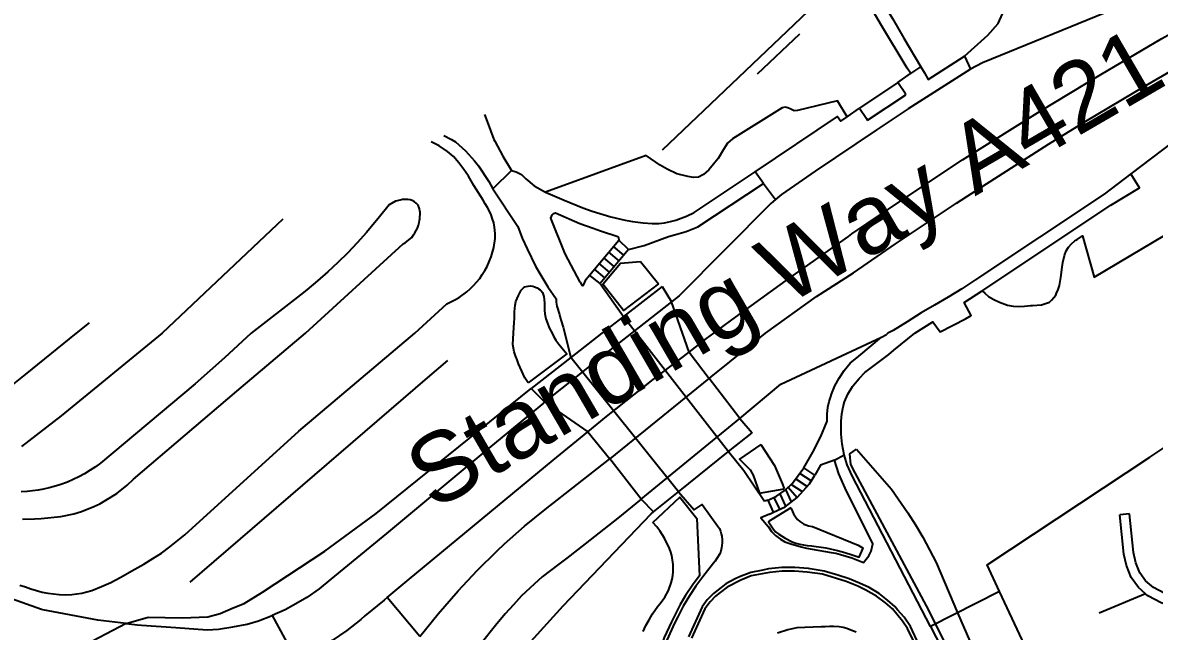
# Model space of a CAD drawing. Header units: millimetres. Extents: x 111502 to 977541, y 8702 to 1044108.
# Drawn here: x 486810.2 to 486974.3, y 236956.8 to 237045 of the extents above; entities that cross this region are included whole.
import ezdxf

# ---------------------------------------------------------------- set-up
doc = ezdxf.new("R2010")
doc.units = ezdxf.units.MM
doc.header["$LTSCALE"] = 0.25
doc.linetypes.add('DASHED2', pattern=[9.525, 6.35, -3.175])
doc.layers.add('E HVSS As Laid HV', color=10, linetype='Continuous')
doc.layers.add('X HVSS Site Background', color=8, linetype='Continuous')
doc.styles.add('Arial', font='arial.ttf')

# ---------------------------------------------------------------- blocks, each defined once
blk = doc.blocks.new('OS MAP 060722')
at = {"layer": 'X HVSS Site Background'}
for points in [[(-1863.78, -2086.16), (-1860.38, -2083.08), (-1858.9, -2081.4), (-1858.27, -2080.03)], [(-1843.38, -2079.86), (-1861.18, -2087.11), (-1862.93, -2088.01)], [(-1903.73, -2129.02), (-1901.18, -2127.06), (-1900.13, -2126.31), (-1897.53, -2124.36), (-1889.13, -2118.26), (-1880.63, -2112.26), (-1880.13, -2111.91), (-1872.13, -2106.51), (-1864.08, -2101.16), (-1852.83, -2094.11), (-1844.03, -2088.81), (-1835.18, -2083.61), (-1826.33, -2078.66)], [(-1900.81, -2132.84), (-1900.53, -2132.61), (-1892.63, -2126.31), (-1885.23, -2120.96), (-1879.88, -2117.56), (-1873.78, -2113.36), (-1864.93, -2107.46), (-1860.58, -2104.66), (-1851.58, -2098.91), (-1846.18, -2095.56), (-1837.48, -2090.41), (-1832.08, -2087.26), (-1823.83, -2082.66), (-1819.33, -2080.21)], [(-1861.23, -2120.16), (-1860.83, -2120.51), (-1860.28, -2120.96), (-1859.53, -2121.41), (-1858.73, -2121.81), (-1857.93, -2122.11), (-1857.53, -2122.21), (-1856.73, -2122.36), (-1855.88, -2122.41), (-1855.08, -2122.36), (-1854.23, -2122.26), (-1853.93, -2122.26), (-1852.63, -2122.16), (-1851.48, -2121.81), (-1851.18, -2121.51), (-1850.83, -2121.11), (-1850.53, -2120.76), (-1850.43, -2120.51), (-1850.18, -2119.96), (-1850.03, -2119.36), (-1849.93, -2118.81), (-1849.83, -2118.21), (-1849.63, -2116.71), (-1849.53, -2116.06), (-1849.28, -2115.01), (-1849.03, -2114.36), (-1848.68, -2113.81), (-1848.28, -2113.36), (-1847.78, -2112.91), (-1847.63, -2112.81), (-1847.43, -2112.71), (-1846.68, -2112.16), (-1845, -2118.15), (-1800.17, -2091.57)], [(-1802.28, -2079.91), (-1810.58, -2084.26), (-1820.58, -2089.41), (-1823.28, -2090.76), (-1839.64, -2103.2)], [(-1880.73, -2070.71), (-1879.58, -2072.11), (-1878.48, -2073.56), (-1877.18, -2075.71), (-1875.93, -2077.91), (-1874.63, -2080.06), (-1874.23, -2080.71), (-1872.58, -2083.56), (-1870.1, -2087.69)], [(-1871.57, -2088.65), (-1872.11, -2087.87), (-1875.98, -2081.46), (-1877.53, -2078.81), (-1879.13, -2076.21), (-1880.33, -2074.41), (-1881.53, -2072.66), (-1882.58, -2071.31)], [(-1907.58, -2099.71), (-1881.43, -2074.81)], [(-1893.78, -2088.71), (-1887.68, -2082.91)], [(-1870.1, -2087.69), (-1869.58, -2088.56), (-1869.03, -2089.51), (-1863.78, -2086.16)], [(-1863.78, -2086.16), (-1862.93, -2088.01)], [(-1862.93, -2088.01), (-1871.93, -2093.76), (-1876.58, -2096.86), (-1885.43, -2102.81), (-1890.33, -2106.21), (-1891.18, -2106.91)], [(-1873.46, -2089.97), (-1871.62, -2088.68), (-1871.57, -2088.65)], [(-1871.57, -2088.65), (-1870.1, -2087.69)], [(-1873.46, -2089.97), (-1879.01, -2093.67)], [(-1872.28, -2091.74), (-1872.36, -2091.62), (-1873.46, -2089.97)], [(-1877.83, -2095.44), (-1872.28, -2091.74)], [(-1880.8, -2094.92), (-1882.22, -2092.64), (-1888.01, -2094.04), (-1888.49, -2094.07), (-1888.97, -2093.85), (-1889.39, -2093.62), (-1889.79, -2093.55), (-1890.21, -2093.63), (-1897.44, -2098.15), (-1898.13, -2098.77), (-1898.72, -2099.66), (-1899.52, -2101), (-1900.85, -2102.63), (-1901.62, -2103.29), (-1902.37, -2103.69), (-1903.07, -2103.75), (-1903.91, -2103.59), (-1905.51, -2103.19), (-1906.89, -2102.51), (-1907.9, -2101.93), (-1909.94, -2100.56), (-1924.53, -2105.86)], [(-1880.8, -2094.92), (-1879.01, -2093.67)], [(-1879.01, -2093.67), (-1877.99, -2095.2), (-1877.83, -2095.44)], [(-1933.38, -2094.61), (-1933.03, -2095.61), (-1932.03, -2098.21), (-1931.88, -2098.46), (-1930.73, -2100.66), (-1929.48, -2102.71)], [(-1894.16, -2102.91), (-1882.18, -2094.91), (-1881.72, -2095.56), (-1880.8, -2094.92)], [(-1962.65, -2109.75), (-1980.13, -2126.31), (-1994.78, -2138.26), (-2000.53, -2142.71)], [(-2000.78, -2162.81), (-1999.98, -2163.06), (-1999.18, -2163.36), (-1998.38, -2163.56), (-1997.53, -2163.81), (-1996.73, -2163.96), (-1995.88, -2164.06), (-1995.08, -2164.16), (-1994.23, -2164.21), (-1993.23, -2164.16), (-1991.78, -2163.96), (-1990.33, -2163.56), (-1988.93, -2163.01), (-1987.58, -2162.41), (-1986.23, -2161.71), (-1984.08, -2160.51), (-1982.78, -2159.76), (-1981.48, -2158.96), (-1980.23, -2158.16), (-1979.03, -2157.26), (-1976.83, -2155.51), (-1960.33, -2140.51), (-1943.48, -2126.31), (-1938.88, -2122.06), (-1937.68, -2121.46), (-1937.08, -2121.11), (-1935.98, -2120.31), (-1935.48, -2119.86), (-1934.98, -2119.36), (-1934.08, -2118.36), (-1933.73, -2117.81), (-1933.33, -2117.21), (-1933.03, -2116.61), (-1932.68, -2115.81), (-1932.43, -2115.21), (-1932.23, -2114.56), (-1932.03, -2113.86), (-1931.83, -2112.56), (-1931.83, -2111.86), (-1931.93, -2110.91), (-1932.03, -2110.31), (-1932.23, -2109.76), (-1932.43, -2109.16), (-1932.68, -2108.61), (-1932.98, -2108.06), (-1933.28, -2107.56), (-1933.58, -2107.01), (-1933.93, -2106.46), (-1934.28, -2105.96), (-1934.58, -2105.41), (-1934.93, -2104.91), (-1935.73, -2103.56), (-1936.38, -2102.56), (-1937.13, -2101.61), (-1937.88, -2100.71), (-1938.78, -2099.96), (-1939.98, -2099.16), (-1941.13, -2098.58)], [(-1939.28, -2097.63), (-1938.18, -2098.21), (-1937.58, -2098.56), (-1936.13, -2099.86), (-1934.83, -2101.31), (-1934.28, -2102.06), (-1932.78, -2104.31), (-1932.18, -2105.36)], [(-1929.48, -2102.71), (-1932.18, -2105.36)], [(-1929.48, -2102.71), (-1928.78, -2102.91), (-1928.03, -2103.31), (-1927.38, -2103.91), (-1926.18, -2104.96), (-1924.53, -2105.86)], [(-1924.53, -2105.86), (-1921.83, -2107.01), (-1919.13, -2108.11), (-1917.78, -2108.61), (-1915.08, -2109.41), (-1912.98, -2109.91), (-1911.93, -2110.11), (-1910.38, -2110.31), (-1909.08, -2110.41), (-1908.13, -2110.41), (-1907.28, -2110.31), (-1906.43, -2110.11), (-1905.63, -2109.91), (-1904.08, -2109.31), (-1902.98, -2108.81), (-1894.16, -2102.91)], [(-1892.93, -2104.61), (-1894.16, -2102.91)], [(-1839.64, -2103.2), (-1843.53, -2106.16), (-1862.28, -2118.61), (-1864.18, -2119.86), (-1866.13, -2121.06), (-1868.13, -2122.21), (-1870.08, -2123.36), (-1872.08, -2124.66), (-1874.13, -2125.91), (-1874.88, -2126.31), (-1875.08, -2126.46)], [(-1861.23, -2120.16), (-1842.58, -2107.76), (-1838.39, -2105.22), (-1839.64, -2103.2)], [(-1932.18, -2105.36), (-1928.58, -2110.81), (-1927.93, -2112.51), (-1927.23, -2114.06), (-1925.98, -2116.56), (-1925.38, -2117.66), (-1924.23, -2119.56), (-1922.98, -2121.31), (-1922.98, -2121.81), (-1922.88, -2122.36), (-1922.53, -2123.56), (-1922.43, -2124.01), (-1922.28, -2124.51), (-1921.98, -2125.41), (-1920.88, -2129.81)], [(-1912.5, -2114.18), (-1910.25, -2113.59), (-1906.73, -2112.26), (-1905.83, -2112.06), (-1904.13, -2111.56), (-1902.48, -2110.86), (-1892.93, -2104.61)], [(-1892.93, -2104.61), (-1891.18, -2106.91)], [(-1967.23, -2126.31), (-1971.08, -2129.86), (-1975.33, -2133.61), (-1989.08, -2145.11), (-1989.83, -2145.66), (-1990.58, -2146.16), (-1991.38, -2146.66), (-1992.23, -2147.11), (-1993.03, -2147.51), (-1993.88, -2147.86), (-1994.98, -2148.26), (-1995.78, -2148.51), (-1996.53, -2148.71), (-1997.33, -2148.91), (-1998.13, -2149.06), (-1998.93, -2149.16), (-1999.73, -2149.21), (-2000.58, -2149.26)], [(-2000.38, -2153.26), (-1998.63, -2153.21), (-1997.68, -2153.16), (-1994.83, -2152.86), (-1992.93, -2152.46), (-1991.83, -2152.11), (-1990.03, -2151.41), (-1989.18, -2151.01), (-1988.33, -2150.51), (-1986.73, -2149.51), (-1985.23, -2148.31), (-1984.28, -2147.46), (-1969.33, -2134.71), (-1959.33, -2126.31), (-1945.18, -2113.36), (-1944.83, -2113.16), (-1943.93, -2112.41), (-1943.68, -2112.06), (-1943.48, -2111.76), (-1943.28, -2111.41), (-1943.13, -2111.06), (-1942.98, -2110.66), (-1942.88, -2110.26), (-1942.83, -2109.96), (-1942.78, -2109.71), (-1942.78, -2109.41), (-1942.73, -2109.11), (-1942.73, -2108.81), (-1942.78, -2108.56), (-1942.83, -2108.26), (-1943.03, -2107.76), (-1943.28, -2107.46), (-1943.53, -2107.26), (-1943.88, -2107.06), (-1944.18, -2106.96), (-1944.53, -2106.91), (-1945.28, -2106.91), (-1945.63, -2107.01), (-1946.28, -2107.16), (-1947.23, -2107.71), (-1948.63, -2109.41), (-1950.53, -2111.71), (-1951.88, -2113.21), (-1953.23, -2114.66), (-1954.68, -2116.06), (-1956.13, -2117.41), (-1957.63, -2118.71), (-1959.18, -2120.01), (-1960.08, -2120.71), (-1967.23, -2126.31)], [(-1891.18, -2106.91), (-1891.88, -2107.51), (-1905.18, -2120.86), (-1906.28, -2121.76)], [(-1919.52, -2118.88), (-1921.71, -2114.81), (-1923.78, -2109.63), (-1923.58, -2109.15), (-1923.4, -2108.96), (-1923.25, -2108.9), (-1923.12, -2108.87), (-1919.58, -2110.41), (-1917.64, -2111.09), (-1916.56, -2111.48)], [(-1916.56, -2111.48), (-1914.07, -2112.28), (-1913.94, -2112.46), (-1913.9, -2112.8)], [(-1918.17, -2117.87), (-1913.9, -2112.8)], [(-1913.19, -2115), (-1914.69, -2113.75)], [(-1912.5, -2114.18), (-1913.9, -2112.8)], [(-1912.5, -2114.18), (-1916.64, -2119.11)], [(-1914.57, -2116.65), (-1916.08, -2115.39)], [(-1913.88, -2115.83), (-1915.38, -2114.57)], [(-1915.95, -2118.29), (-1917.46, -2117.03)], [(-1915.26, -2117.47), (-1916.77, -2116.21)], [(-1908.18, -2119.16), (-1913.23, -2123.01), (-1916.24, -2119.17), (-1913.69, -2116.14), (-1910.78, -2115.91)], [(-1910.78, -2115.91), (-1908.18, -2119.16)], [(-1919.52, -2118.88), (-1919.3, -2119.31), (-1919.16, -2119.4), (-1919.04, -2119.33), (-1918.66, -2118.46), (-1918.17, -2117.87)], [(-1916.64, -2119.11), (-1918.17, -2117.87)], [(-1927.08, -2133.51), (-1927.53, -2132.76), (-1928.23, -2131.26), (-1928.48, -2130.71), (-1928.68, -2130.16), (-1928.88, -2129.56), (-1929.08, -2129.01), (-1929.28, -2127.91), (-1929.18, -2126.31), (-1929.08, -2124.71), (-1929.03, -2124.21), (-1929.03, -2123.21), (-1928.93, -2122.21), (-1928.83, -2121.71), (-1928.68, -2121.26), (-1928.48, -2120.81), (-1928.18, -2120.26)], [(-1928.18, -2120.26), (-1928.08, -2120.06), (-1927.73, -2119.71), (-1927.53, -2119.56), (-1927.33, -2119.51), (-1927.08, -2119.46), (-1926.68, -2119.41), (-1926.38, -2119.46), (-1926.13, -2119.56), (-1925.78, -2119.71), (-1925.58, -2119.86), (-1925.33, -2120.01), (-1925.18, -2120.16), (-1924.98, -2120.41), (-1924.78, -2120.96), (-1924.68, -2121.91), (-1924.68, -2122.96), (-1924.63, -2123.51), (-1924.48, -2124.21), (-1924.28, -2124.86), (-1924.03, -2125.51), (-1923.58, -2126.31), (-1923.38, -2126.71), (-1923.03, -2127.31), (-1922.63, -2127.86), (-1922.18, -2128.41), (-1921.43, -2129.26), (-1927.08, -2133.51)], [(-1916.64, -2119.11), (-1913.23, -2123.86)], [(-1907.63, -2119.51), (-1913.23, -2123.86)], [(-1907.63, -2119.51), (-1906.28, -2121.76)], [(-1881.23, -2143.91), (-1881.53, -2142.36), (-1881.68, -2140.91), (-1881.68, -2139.06), (-1881.58, -2137.96), (-1881.38, -2136.96), (-1881.18, -2136.26), (-1880.68, -2135.11), (-1880.03, -2134.01), (-1879.88, -2133.81), (-1879.08, -2132.86), (-1878.23, -2132.01), (-1874.78, -2129.36), (-1874.04, -2128.77), (-1870.98, -2126.31), (-1868.38, -2124.66), (-1867.33, -2126.11), (-1863.63, -2124.21), (-1862.83, -2123.71), (-1863.83, -2121.86), (-1861.23, -2120.16)], [(-1906.28, -2121.76), (-1912.08, -2126.31), (-1916.33, -2129.61), (-1916.58, -2129.81), (-1924.13, -2135.81), (-1924.68, -2136.26)], [(-1903.73, -2129.02), (-1906.28, -2121.76)], [(-2002.63, -2134.41), (-1999.98, -2132.26), (-1992.58, -2126.31), (-1990.66, -2124.78)], [(-1913.23, -2123.86), (-1916.38, -2126.31), (-1920.88, -2129.81)], [(-1913.23, -2123.86), (-1898.03, -2143.46)], [(-1896.38, -2138.66), (-1890.43, -2133.66), (-1875.83, -2126.86)], [(-1879.11, -2129.6), (-1875.83, -2126.86)], [(-1875.83, -2126.86), (-1875.08, -2126.46)], [(-1938.78, -2130.26), (-1941.73, -2132.76), (-1976.13, -2162.36)], [(-1920.88, -2129.81), (-1926.63, -2134.31)], [(-1905.28, -2149.26), (-1920.88, -2129.81)], [(-1918.41, -2140.6), (-1915.68, -2138.36), (-1908.93, -2133.01), (-1903.73, -2129.02)], [(-1903.73, -2129.02), (-1900.81, -2132.84)], [(-1887.08, -2145.81), (-1885.76, -2143.55), (-1884.61, -2141.25), (-1883.68, -2139.06), (-1883.68, -2138.01), (-1883.58, -2137.01), (-1883.43, -2136.21), (-1883.18, -2135.46), (-1883.08, -2135.11), (-1882.58, -2133.91), (-1881.98, -2132.81), (-1881.23, -2131.71), (-1880.38, -2130.66), (-1879.11, -2129.6)], [(-1915.2, -2144.52), (-1915.18, -2144.51), (-1900.81, -2132.84)], [(-1896.38, -2138.66), (-1900.81, -2132.84)], [(-1985.38, -2168.36), (-1982.18, -2167.45), (-1977.23, -2167.53), (-1973.5, -2167.4), (-1971.75, -2166.92), (-1969.86, -2166.1), (-1968.26, -2165.48), (-1965.59, -2163.8), (-1956.53, -2157.9), (-1949.11, -2152.4), (-1926.63, -2134.31)], [(-1926.63, -2134.31), (-1924.68, -2136.26)], [(-1924.68, -2136.26), (-1924.83, -2136.41), (-1932.48, -2142.71), (-1947.63, -2155.31), (-1955.68, -2161.96), (-1957.38, -2163.36), (-1959.18, -2164.61), (-1961.08, -2165.71), (-1962.28, -2166.36), (-1964.18, -2167.21)], [(-1924.68, -2136.26), (-1918.41, -2140.6)], [(-1910.68, -2150.36), (-1896.38, -2138.66)], [(-1896.38, -2138.66), (-1894.58, -2140.71)], [(-1947.53, -2164.61), (-1944.33, -2161.96), (-1923.43, -2144.71), (-1918.41, -2140.6)], [(-1918.41, -2140.6), (-1915.2, -2144.52)], [(-1898.03, -2143.46), (-1894.58, -2140.71)], [(-1858.73, -2163.71), (-1860.52, -2159.85), (-1836.91, -2144.24), (-1831.96, -2140.96)], [(-1905.28, -2149.26), (-1898.03, -2143.46)], [(-1898.03, -2143.46), (-1895.78, -2146.21), (-1892.81, -2150.63)], [(-1893.33, -2142.41), (-1896.43, -2144.56), (-1894.88, -2146.11), (-1894.43, -2146.86), (-1893.53, -2149.46), (-1889.92, -2148.87)], [(-1893.33, -2142.41), (-1891.33, -2145.46), (-1890.18, -2148.16), (-1889.92, -2148.87)], [(-1859.08, -2183.61), (-1859.98, -2184.31), (-1869.28, -2165.81), (-1879.63, -2146.51), (-1880.28, -2145.31), (-1880.43, -2143.76), (-1879.43, -2143.11)], [(-1879.43, -2143.11), (-1874.38, -2148.91), (-1871.98, -2152.31), (-1870.88, -2154.06), (-1869.83, -2155.86), (-1867.88, -2159.51), (-1864.78, -2166.81), (-1861.23, -2175.01), (-1859.08, -2183.61)], [(-1942.78, -2170.26), (-1940.13, -2166.96), (-1937.23, -2163.61), (-1934.48, -2160.66), (-1931.58, -2157.81), (-1930.48, -2156.81), (-1927.58, -2154.26), (-1924.58, -2151.86), (-1915.2, -2144.52)], [(-1910.68, -2150.36), (-1915.2, -2144.52)], [(-1892.04, -2152.5), (-1893.31, -2153.03), (-1892.23, -2154.36), (-1891.78, -2155.01), (-1891.18, -2155.61), (-1890.83, -2155.91), (-1890.48, -2156.16), (-1889.83, -2156.51), (-1889.38, -2156.66), (-1888.98, -2156.81), (-1887.48, -2157.26), (-1886.68, -2157.46), (-1885.88, -2157.61), (-1883.13, -2158.06), (-1882.43, -2158.16), (-1881.78, -2158.36), (-1880.13, -2158.86), (-1878.43, -2159.51), (-1877.67, -2158.58), (-1877.33, -2157.9), (-1877.06, -2156.8), (-1881.08, -2148.76), (-1882.03, -2146.66), (-1882.63, -2144.71)], [(-1882.63, -2144.71), (-1884.67, -2145.41), (-1885.49, -2146.85)], [(-1882.63, -2144.71), (-1881.23, -2143.91)], [(-1868.73, -2168.81), (-1880.08, -2146.96), (-1880.78, -2145.36), (-1881.23, -2143.91)], [(-1892.27, -2150.51), (-1891.03, -2149.92), (-1889.8, -2149.06), (-1888.72, -2148.01), (-1887.08, -2145.81)], [(-1886.02, -2147.7), (-1887.68, -2146.62)], [(-1885.49, -2146.85), (-1887.08, -2145.81)], [(-1891.48, -2152.24), (-1889.81, -2151.45), (-1888.04, -2150.1), (-1886.27, -2148.11), (-1885.49, -2146.85)], [(-1887.29, -2149.26), (-1888.91, -2148.2)], [(-1886.62, -2148.5), (-1888.28, -2147.42)], [(-1908.88, -2152.16), (-1905.28, -2149.26)], [(-1905.28, -2149.26), (-1902.98, -2151.91), (-1901.83, -2151.11), (-1899.58, -2154.21), (-1899.33, -2154.61), (-1899.18, -2154.96), (-1899.08, -2155.36), (-1898.98, -2155.71), (-1898.93, -2156.26), (-1898.93, -2156.66), (-1898.98, -2157.06), (-1899.03, -2157.41), (-1899.13, -2157.86), (-1899.28, -2158.26), (-1899.68, -2158.96), (-1899.93, -2159.31), (-1900.18, -2159.61), (-1901.73, -2161.61), (-1902.73, -2162.96), (-1903.68, -2164.36), (-1904.58, -2165.86), (-1905.38, -2167.41), (-1905.83, -2168.31), (-1906.93, -2170.76)], [(-1889.69, -2151.36), (-1890.51, -2149.56)], [(-1888.86, -2150.73), (-1889.7, -2148.96)], [(-1889.34, -2148.61), (-1888.04, -2150.1)], [(-1910.68, -2150.36), (-1914.08, -2153.11), (-1918.78, -2156.81), (-1921.43, -2158.91), (-1922.63, -2159.76), (-1923.83, -2160.66), (-1925.03, -2161.61), (-1926.18, -2162.66), (-1928.03, -2164.36), (-1929.18, -2165.66), (-1930.38, -2166.96), (-1931.78, -2168.66), (-1933.88, -2171.26), (-1938.48, -2177.16), (-1939.78, -2179.16), (-1940.98, -2181.21), (-1942.13, -2183.16), (-1943.08, -2185.11), (-1944.03, -2187.46), (-1944.88, -2189.81), (-1945.53, -2192.16), (-1946.13, -2194.56)], [(-1910.68, -2150.36), (-1908.88, -2152.16)], [(-1908.98, -2153.71), (-1905.08, -2150.06), (-1902.58, -2153.16), (-1902.23, -2161.46), (-1903.13, -2162.66), (-1904.23, -2164.31), (-1905.03, -2165.61), (-1906.28, -2168.11), (-1907.33, -2170.41), (-1908.43, -2173.71), (-1909.03, -2176.06), (-1909.33, -2178.36), (-1909.33, -2180.16), (-1909.18, -2181.96), (-1908.88, -2183.61), (-1908.38, -2185.56), (-1908.08, -2186.46), (-1907.03, -2189.31), (-1895.8, -2210.79)], [(-1892.27, -2150.51), (-1892.81, -2150.63)], [(-1891.48, -2152.24), (-1892.27, -2150.51)], [(-1888.96, -2151.59), (-1892.09, -2153.54), (-1892.21, -2153.62), (-1891.53, -2154.66), (-1891.18, -2155.06), (-1890.73, -2155.41), (-1889.78, -2156.01), (-1888.78, -2156.51), (-1888.23, -2156.71), (-1887.68, -2156.86), (-1886.58, -2157.06), (-1885.98, -2157.11), (-1883.88, -2157.41), (-1882.18, -2157.76), (-1881.13, -2158.06), (-1880.08, -2158.41), (-1879.08, -2158.76), (-1878.48, -2157.46)], [(-1890.58, -2151.81), (-1891.37, -2150.08)], [(-1888.96, -2151.59), (-1888.88, -2151.81), (-1888.73, -2152.11), (-1888.58, -2152.46), (-1888.18, -2153.06), (-1887.98, -2153.31), (-1887.68, -2153.56), (-1887.08, -2153.96), (-1886.78, -2154.06), (-1886.43, -2154.21), (-1885.83, -2154.31), (-1879.18, -2157.01), (-1878.48, -2157.46)], [(-1927.13, -2171.46), (-1921.98, -2165.81), (-1909.23, -2152.46), (-1908.88, -2152.16)], [(-1892.04, -2152.5), (-1891.48, -2152.24)], [(-1839.87, -2152.45), (-1841.28, -2152.6)], [(-1837.53, -2164.04), (-1838.57, -2163.15), (-1839.62, -2161.7), (-1840.3, -2159.97), (-1840.67, -2158.32), (-1841.28, -2152.6)], [(-1829.9, -2165.56), (-1834.73, -2164.03), (-1836.39, -2163.15), (-1837.52, -2162.18), (-1838.36, -2161.01), (-1838.94, -2159.55), (-1839.27, -2158.09), (-1839.87, -2152.45)], [(-1910.38, -2169.51), (-1909.98, -2168.66), (-1909.53, -2167.81), (-1909.03, -2166.96), (-1908.28, -2165.86), (-1907.93, -2165.46), (-1907.23, -2164.56), (-1906.73, -2163.56), (-1906.33, -2162.46), (-1906.18, -2161.96), (-1906.08, -2161.41), (-1906.03, -2160.86), (-1906.03, -2159.81), (-1906.23, -2158.51), (-1906.43, -2157.86), (-1906.68, -2157.26), (-1906.98, -2156.61), (-1907.28, -2156.01), (-1907.98, -2154.91), (-1908.38, -2154.36), (-1908.98, -2153.71)], [(-1870.68, -2170.76), (-1871.63, -2168.81), (-1872.53, -2167.46), (-1873.48, -2166.36), (-1873.88, -2165.91), (-1874.93, -2164.96), (-1876.18, -2164.01), (-1877.63, -2163.16), (-1879.03, -2162.51), (-1880.53, -2161.91), (-1882.13, -2161.36), (-1884.13, -2160.76), (-1886.18, -2160.46), (-1886.43, -2160.41), (-1888.38, -2160.26), (-1890.28, -2160.26), (-1892.23, -2160.46), (-1893.03, -2160.61), (-1894.78, -2160.96), (-1896.43, -2161.61), (-1897.03, -2161.91), (-1898.38, -2162.61), (-1899.53, -2163.46), (-1900.18, -2164.01), (-1901.08, -2164.91), (-1901.83, -2165.96), (-1903.83, -2170.31)], [(-1870.78, -2171.66), (-1872.03, -2169.11), (-1872.78, -2168.01), (-1874.23, -2166.26), (-1875.23, -2165.36), (-1876.53, -2164.41), (-1878.08, -2163.51), (-1879.23, -2162.96), (-1880.93, -2162.26), (-1884.38, -2161.21), (-1886.58, -2160.91), (-1888.43, -2160.76), (-1890.23, -2160.76), (-1892.08, -2160.96), (-1894.73, -2161.46), (-1896.23, -2162.06), (-1898.18, -2163.11), (-1899.23, -2163.86), (-1899.88, -2164.41), (-1900.68, -2165.21), (-1901.43, -2166.26), (-1903.38, -2170.51)], [(-1985.38, -2168.36), (-1989.48, -2167.86), (-1997.43, -2166.36), (-1997.63, -2166.31), (-2002.67, -2164.57), (-2003.13, -2164.41)], [(-1947.53, -2164.61), (-1947.93, -2164.96), (-1950.73, -2167.26), (-1951.33, -2167.76), (-1953.38, -2169.36), (-1955.48, -2170.81), (-1957.68, -2172.11), (-1959.98, -2173.26), (-1960.13, -2173.26), (-1960.23, -2173.31), (-1960.38, -2173.41), (-1960.48, -2173.56), (-1960.53, -2173.76), (-1960.53, -2173.98)], [(-1942.78, -2170.26), (-1947.53, -2164.61)], [(-1858.73, -2163.71), (-1868.73, -2168.81)], [(-1851.06, -2180.01), (-1858.73, -2163.71)], [(-1837.53, -2164.04), (-1844.24, -2166.86)], [(-1831.19, -2166.64), (-1835.28, -2165.35), (-1837.2, -2164.33), (-1837.53, -2164.04)], [(-1985.38, -2168.36), (-1983.78, -2168.56), (-1983.13, -2168.61), (-1978.16, -2168.95), (-1973.63, -2169.26), (-1971.98, -2169.16), (-1969.88, -2168.86), (-1967.83, -2168.46), (-1966.18, -2167.96), (-1964.18, -2167.21)], [(-1964.18, -2167.21), (-1960.53, -2173.98)], [(-1985.38, -2168.36), (-1998.98, -2175.51), (-1999.15, -2175.6)], [(-1879.48, -2169.61), (-1880.28, -2169.31), (-1880.83, -2169.11), (-1881.38, -2168.96), (-1881.98, -2168.86), (-1882.78, -2168.81), (-1883.38, -2168.81), (-1883.98, -2168.86), (-1884.58, -2168.86), (-1888.08, -2169.01), (-1889.38, -2169.26), (-1890.88, -2169.76)], [(-1868.73, -2168.81), (-1859.86, -2185.93)]]:
    blk.add_lwpolyline(points, dxfattribs=at)

msp = doc.modelspace()

# ---------------------------------------------------------------- linework, layer by layer
at = {"lineweight": 0}
msp.add_circle((488727.82, 239008.33), 11388.42, dxfattribs=at)

# ---------------------------------------------------------------- block references
at = {"layer": 'E HVSS As Laid HV', "linetype": 'DASHED2', "lineweight": 0}
msp.add_blockref('OS MAP 060722', (488810.58, 239126.31), dxfattribs=at)

# ---------------------------------------------------------------- texts
at = {"lineweight": 0, "insert": (486864.75, 236982.83), "char_height": 10, "attachment_point": 1, "rotation": 30.1683, "style": 'Arial'}
msp.add_mtext_dynamic_manual_height_columns('Standing Way A421', width=276.7097, gutter_width=10, heights=[0], dxfattribs=at)

doc.saveas('drawing.dxf')
